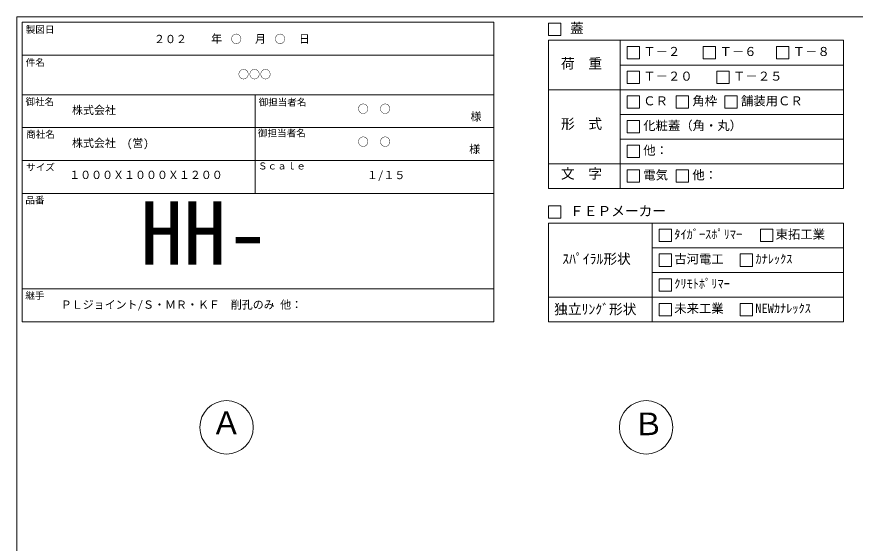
# Model space of a CAD drawing. Units: millimetres, scale not verified. Extents: x -4890 to 18489, y -2295 to 2295.
# Drawn here: x -1230 to 1827, y 376 to 2295 of the extents above; entities that cross this region are included whole.
import ezdxf
from ezdxf.enums import TextEntityAlignment as Align

# ---------------------------------------------------------------- set-up
doc = ezdxf.new("R2010")
doc.units = ezdxf.units.MM
doc.header["$LTSCALE"] = 10
for name, color, linetype, lineweight in [('0-2_waku', 7, 'Continuous', 18), ('0-3_gaikei', 7, 'Continuous', 18), ('0-D_文字１', 7, 'Continuous', 18), ('1-4_文字２', 7, 'Continuous', 5)]:
    doc.layers.add(name, color=color, linetype=linetype, lineweight=lineweight)
doc.styles.add('ＭＳ ゴシック', font='')
doc.styles.get('ＭＳ ゴシック').set_extended_font_data('MS Gothic')

msp = doc.modelspace()

# ---------------------------------------------------------------- linework, layer by layer
at = {"layer": '0-2_waku'}
for p, q in [((-1210.88, 2274.62), (-1210.88, 1182.62)), ((-1210.88, 2274.62), (509.12, 2274.62)), ((-1210.88, 2274.62), (-1210.88, 1182.62)), ((-1210.88, 2274.62), (509.12, 2274.62)), ((-1210.88, 2274.62), (-1210.88, 1182.62)), ((509.12, 2274.62), (509.12, 1182.62)), ((708.85, 2208.84), (1783.85, 2208.84)), ((708.85, 2208.84), (708.85, 1668.84)), ((969.51, 2208.84), (969.51, 1668.84)), ((1783.85, 2208.84), (1783.85, 1668.84)), ((-1210.88, 2154.62), (509.12, 2154.62)), ((-1210.88, 2154.62), (509.12, 2154.62)), ((-1210.88, 2154.62), (509.12, 2154.62)), ((-1210.88, 2154.62), (509.12, 2154.62)), ((969.51, 2118.84), (1783.85, 2118.84)), ((708.85, 2028.84), (1783.85, 2028.84)), ((-1210.88, 2010.62), (509.12, 2010.62)), ((-1210.88, 2010.62), (509.12, 2010.62)), ((-360.88, 2010.62), (-360.88, 1650.62)), ((969.51, 1938.84), (1783.85, 1938.84)), ((-1210.88, 1890.62), (509.12, 1890.62)), ((969.51, 1848.84), (1783.85, 1848.84)), ((-1210.88, 1770.62), (509.12, 1770.62)), ((708.85, 1758.84), (1783.85, 1758.84)), ((708.85, 1668.84), (1783.85, 1668.84)), ((-1210.88, 1650.62), (509.12, 1650.62)), ((708.85, 1542.62), (1783.85, 1542.62)), ((708.85, 1542.62), (708.85, 1182.62)), ((1086.66, 1542.62), (1086.66, 1182.62)), ((1783.85, 1542.62), (1783.85, 1182.62)), ((1086.66, 1452.62), (1783.85, 1452.62)), ((1086.66, 1362.62), (1783.85, 1362.62)), ((-1210.88, 1302.62), (509.12, 1302.62)), ((708.85, 1272.62), (1783.85, 1272.62)), ((-1210.88, 1182.62), (509.12, 1182.62)), ((708.85, 1182.62), (1783.85, 1182.62)), ((708.85, 1182.62), (1783.85, 1182.62))]:
    msp.add_line(p, q, dxfattribs=at)
for points in [[(-1230.32, 2294.62), (-1230.32, -1980.38), (4889.68, -1980.38)], [(-1230.32, 2294.62), (4889.68, 2294.62), (4889.68, -1980.38)]]:
    msp.add_lwpolyline(points, dxfattribs=at)
at = {"layer": '0-3_gaikei'}
for centre in [(-465.32, 798.37), (1064.68, 798.37)]:
    msp.add_circle(centre, 97.5, dxfattribs=at)
at = {"layer": '0-D_文字１'}
for p, q in [((709.12, 2271.66), (709.12, 2226.66)), ((709.12, 2226.66), (754.12, 2226.66)), ((995.08, 2186.34), (1040.08, 2186.34)), ((995.08, 2186.34), (995.08, 2141.34)), ((995.08, 2186.34), (995.08, 2141.34)), ((995.08, 2186.34), (1040.08, 2186.34)), ((995.08, 2186.34), (995.08, 2141.34)), ((995.08, 2186.34), (1040.08, 2186.34)), ((1040.08, 2186.34), (1040.08, 2141.34)), ((1040.08, 2186.34), (1040.08, 2141.34)), ((1040.08, 2186.34), (1040.08, 2141.34)), ((1273.17, 2186.34), (1318.17, 2186.34)), ((1273.17, 2186.34), (1273.17, 2141.34)), ((1318.17, 2186.34), (1318.17, 2141.34)), ((1540.37, 2186.34), (1585.37, 2186.34)), ((1540.37, 2186.34), (1540.37, 2141.34)), ((1585.37, 2186.34), (1585.37, 2141.34)), ((995.08, 2141.34), (1040.08, 2141.34)), ((995.08, 2141.34), (1040.08, 2141.34)), ((995.08, 2141.34), (1040.08, 2141.34)), ((1273.17, 2141.34), (1318.17, 2141.34)), ((1540.37, 2141.34), (1585.37, 2141.34)), ((995.08, 2096.34), (1040.08, 2096.34)), ((995.08, 2096.34), (995.08, 2051.34)), ((1040.08, 2096.34), (1040.08, 2051.34)), ((1322.57, 2096.34), (1367.57, 2096.34)), ((1322.57, 2096.34), (1322.57, 2051.34)), ((1367.57, 2096.34), (1367.57, 2051.34)), ((995.08, 2051.34), (1040.08, 2051.34)), ((1322.57, 2051.34), (1367.57, 2051.34)), ((995.08, 2006.34), (1040.08, 2006.34)), ((995.08, 2006.34), (995.08, 1961.34)), ((995.08, 2006.34), (995.08, 1961.34)), ((1040.08, 2006.34), (1040.08, 1961.34)), ((1040.08, 2006.34), (1040.08, 1961.34)), ((1174.08, 2006.34), (1219.08, 2006.34)), ((1174.08, 2006.34), (1174.08, 1961.34)), ((1219.08, 2006.34), (1219.08, 1961.34)), ((1351.59, 2006.34), (1396.59, 2006.34)), ((1351.59, 2006.34), (1351.59, 1961.34)), ((1396.59, 2006.34), (1396.59, 1961.34)), ((995.08, 1961.34), (1040.08, 1961.34)), ((995.08, 1961.34), (1040.08, 1961.34)), ((1174.08, 1961.34), (1219.08, 1961.34)), ((1351.59, 1961.34), (1396.59, 1961.34)), ((995.08, 1916.34), (995.08, 1871.34)), ((1040.08, 1916.34), (1040.08, 1871.34)), ((995.08, 1871.34), (1040.08, 1871.34)), ((995.08, 1826.34), (1040.08, 1826.34)), ((995.08, 1826.34), (995.08, 1781.34)), ((995.08, 1826.34), (995.08, 1781.34)), ((1040.08, 1826.34), (1040.08, 1781.34)), ((1040.08, 1826.34), (1040.08, 1781.34)), ((995.08, 1781.34), (1040.08, 1781.34)), ((995.08, 1781.34), (1040.08, 1781.34)), ((995.08, 1736.34), (995.08, 1691.34)), ((1174.08, 1736.34), (1174.08, 1691.34)), ((995.08, 1691.34), (1040.08, 1691.34)), ((1174.08, 1691.34), (1219.08, 1691.34)), ((709.12, 1605.43), (709.12, 1560.43)), ((709.12, 1560.43), (754.12, 1560.43)), ((1112.23, 1520.12), (1112.23, 1475.12)), ((1481.82, 1520.12), (1526.82, 1520.12)), ((1481.82, 1520.12), (1481.82, 1475.12)), ((1481.82, 1520.12), (1526.82, 1520.12)), ((1481.82, 1520.12), (1481.82, 1475.12)), ((1481.82, 1520.12), (1526.82, 1520.12)), ((1481.82, 1520.12), (1481.82, 1475.12)), ((1526.82, 1520.12), (1526.82, 1475.12)), ((1526.82, 1520.12), (1526.82, 1475.12)), ((1526.82, 1520.12), (1526.82, 1475.12)), ((1112.23, 1475.12), (1157.23, 1475.12)), ((1481.82, 1475.12), (1526.82, 1475.12)), ((1481.82, 1475.12), (1526.82, 1475.12)), ((1481.82, 1475.12), (1526.82, 1475.12)), ((1112.23, 1430.12), (1157.23, 1430.12)), ((1112.23, 1430.12), (1112.23, 1385.12)), ((1157.23, 1430.12), (1157.23, 1385.12)), ((1408.14, 1430.12), (1408.14, 1385.12)), ((1112.23, 1385.12), (1157.23, 1385.12)), ((1408.14, 1385.12), (1453.14, 1385.12)), ((1112.23, 1340.12), (1112.23, 1295.12)), ((1112.23, 1295.12), (1157.23, 1295.12)), ((1112.23, 1250.12), (1157.23, 1250.12)), ((1112.23, 1250.12), (1112.23, 1205.12)), ((1157.23, 1250.12), (1157.23, 1205.12)), ((1408.14, 1250.12), (1453.14, 1250.12)), ((1408.14, 1250.12), (1408.14, 1205.12)), ((1453.14, 1250.12), (1453.14, 1205.12)), ((1112.23, 1205.12), (1157.23, 1205.12)), ((1408.14, 1205.12), (1453.14, 1205.12))]:
    msp.add_line(p, q, dxfattribs=at)
for points in [[(709.12, 2271.66), (754.12, 2271.66), (754.12, 2226.66)], [(709.12, 2271.66), (754.12, 2271.66), (754.12, 2226.66)], [(995.08, 2006.34), (1040.08, 2006.34), (1040.08, 1961.34)], [(995.08, 2006.34), (995.08, 1961.34), (1040.08, 1961.34)], [(995.08, 1916.34), (1040.08, 1916.34), (1040.08, 1871.34)], [(995.08, 1826.34), (1040.08, 1826.34), (1040.08, 1781.34)], [(995.08, 1826.34), (995.08, 1781.34), (1040.08, 1781.34)], [(995.08, 1736.34), (1040.08, 1736.34), (1040.08, 1691.34)], [(1174.08, 1736.34), (1219.08, 1736.34), (1219.08, 1691.34)], [(709.12, 1605.43), (754.12, 1605.43), (754.12, 1560.43)], [(1112.23, 1520.12), (1157.23, 1520.12), (1157.23, 1475.12)], [(1408.14, 1430.12), (1453.14, 1430.12), (1453.14, 1385.12)], [(1112.23, 1340.12), (1157.23, 1340.12), (1157.23, 1295.12)]]:
    msp.add_lwpolyline(points, dxfattribs=at)

# ---------------------------------------------------------------- texts
at = {"layer": '0-D_文字１', "style": 'ＭＳ ゴシック'}
for s, height, p in [('製図日', 24.93, (-1197.61, 2228.18)), ('蓋', 36.66, (787.2, 2223.74)), ('\u3000\u3000年\u3000\u3000\u3000月\u3000\u3000\u3000日', 29.33, (-601.57, 2190.57)), ('Ｔ－２', 32.99, (1054.23, 2141.83)), ('Ｔ－６', 32.99, (1332.31, 2141.83)), ('Ｔ－８', 32.99, (1599.52, 2141.83)), ('件名', 24.93, (-1197.61, 2108.18)), ('荷\u3000重', 36.66, (754.08, 2095.04)), ('Ｔ－２０', 32.99, (1054.23, 2051.83)), ('Ｔ－２５', 32.99, (1381.71, 2051.83)), ('御社名', 24.93, (-1198.59, 1965.17)), ('御担当者名', 24.93, (-348.68, 1962.96)), ('御担当者名', 24.93, (-348.68, 1962.96)), ('ＣＲ', 32.99, (1054.23, 1961.83)), ('角枠', 32.99, (1233.22, 1961.83)), ('舗装用ＣＲ', 32.99, (1410.73, 1961.83)), ('様', 29.33, (424.07, 1907.46)), ('形\u3000式', 36.66, (754.08, 1875.08)), ('化粧蓋（角・丸）', 32.99, (1054.23, 1871.83)), ('商社名', 24.93, (-1195.98, 1846.13)), ('御担当者名', 24.93, (-350.89, 1850.65)), ('様', 29.33, (419.58, 1788.54)), ('他：', 32.99, (1054.23, 1781.83)), ('サイズ', 24.93, (-1195.98, 1726.13)), ('Ｓｃａｌｅ', 24.93, (-350.89, 1730.65)), ('文\u3000字', 36.66, (754.08, 1693.6)), ('１０００Ｘ１０００Ｘ１２００', 29.33, (-1039.25, 1694.6)), ('１/１５', 29.33, (46.66, 1694.14)), ('電気', 32.99, (1054.23, 1691.83)), ('他：', 32.99, (1233.22, 1691.83)), ('品番', 24.93, (-1198.98, 1606.48)), ('HH-', 230.9, (-780.44, 1322.46)), ('ＦＥＰメーカー', 36.66, (787.2, 1557.52)), ('ﾀｲｶﾞｰｽﾎﾟﾘﾏｰ', 32.99, (1167.2, 1475.61)), ('東拓工業', 32.99, (1536.79, 1475.61)), ('ｽﾊﾟｲﾗﾙ形状', 36.66, (758.73, 1382.96)), ('古河電工', 32.99, (1167.2, 1385.61)), ('ｶﾅﾚｯｸｽ', 32.99, (1463.11, 1385.61)), ('ｸﾘﾓﾄﾎﾟﾘﾏｰ', 32.99, (1167.2, 1295.61)), ('継手', 24.93, (-1198.98, 1258.48)), ('ＰＬジョイント/Ｓ・ＭＲ・ＫＦ\u3000削孔のみ 他：', 29.33, (-1069.89, 1221.83)), ('独立ﾘﾝｸﾞ形状', 36.66, (729.2, 1199.48)), ('未来工業', 32.99, (1167.2, 1205.61)), ('NEWｶﾅﾚｯｸｽ', 32.99, (1463.11, 1205.61)), ('Ａ', 82.48, (-522.01, 748.7)), ('Ｂ', 82.48, (1016.56, 744.98))]:
    msp.add_text(s, height=height, dxfattribs=at).set_placement(p, align=Align.BOTTOM_LEFT)
at = {"layer": '1-4_文字２', "style": 'ＭＳ ゴシック'}
for s, p in [('\u3000\u3000２０２\u3000\u3000\u3000\u3000○\u3000\u3000\u3000○', (-810.05, 2189.79)), ('○○○', (-423.37, 2060.96)), ('株式会社', (-1028.88, 1930.71)), ('○\u3000○', (12.9, 1935.09)), ('株式会社\u3000(営)', (-1028.88, 1810.71)), ('○\u3000○', (12.9, 1815.09))]:
    msp.add_text(s, height=29.33, dxfattribs=at).set_placement(p, align=Align.BOTTOM_LEFT)

doc.saveas('drawing.dxf')
